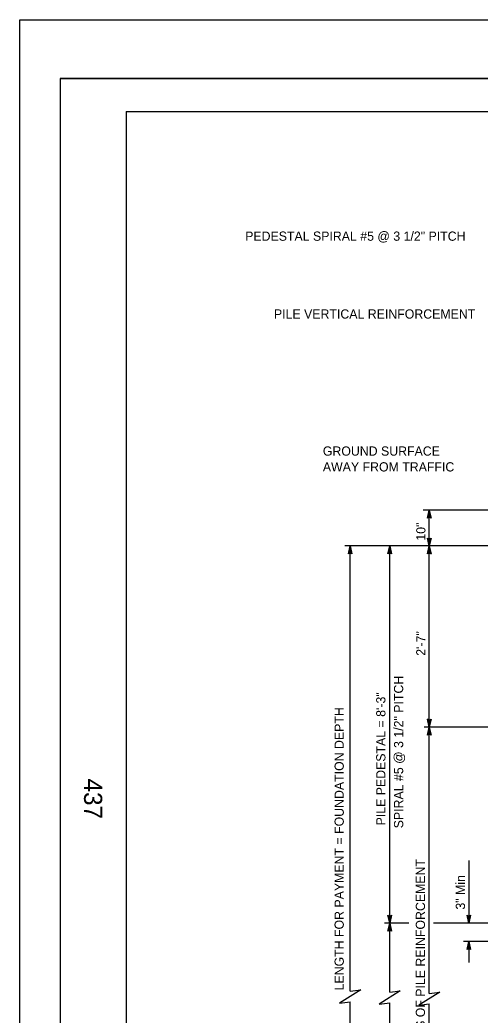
# Model space of a CAD drawing. Extents: x -894 to 866, y -476 to 714.
# Drawn here: x -894 to -545, y -42 to 714 of the extents above; entities that cross this region are included whole.
import ezdxf

# ---------------------------------------------------------------- set-up
doc = ezdxf.new("R2010")
doc.units = 0
for name, color, linetype in [('10 Sheet Format', 7, 'Continuous'), ('56 Stage 3 Anno', 7, 'Continuous'), ('57 Undefined', 7, 'Continuous')]:
    doc.layers.add(name, color=color, linetype=linetype)

msp = doc.modelspace()

# ---------------------------------------------------------------- linework, layer by layer
at = {"layer": '10 Sheet Format'}
for p, q in [((-863.46, 668.96), (836.55, 668.96)), ((-863.46, 668.96), (-863.46, -431.04)), ((-813.45, 643.96), (811.55, 643.96)), ((-813.45, 643.96), (-813.45, -406.04))]:
    msp.add_line(p, q, dxfattribs=at)
for points in [[(-894.04, 713.55), (865.96, 713.55), (865.96, -476.45), (-894.04, -476.45)], [(-863.46, -431.04), (836.55, -431.04), (836.55, 668.96), (-863.46, 668.96)]]:
    msp.add_lwpolyline(points, close=True, dxfattribs=at)
at = {"layer": '56 Stage 3 Anno'}
for p, q in [((-473.44, 341.19), (-587.68, 341.19)), ((-584.49, 335.19), (-583.15, 341.19)), ((-583.15, 314.13), (-583.15, 341.19)), ((-583.15, 341.19), (-583.15, 341.19)), ((-583.15, 341.19), (-581.83, 335.19)), ((-583.15, 335.99), (-584.49, 335.19)), ((-584.49, 335.19), (-584.49, 335.19)), ((-584.14, 335.41), (-583.16, 339.81)), ((-583.78, 335.64), (-583.16, 338.43)), ((-583.43, 335.81), (-583.16, 337.04)), ((-583.16, 338.43), (-582.53, 335.6)), ((-583.16, 337.04), (-582.89, 335.84)), ((-583.15, 339.8), (-582.18, 335.42)), ((-581.83, 335.19), (-583.15, 335.99)), ((-581.83, 335.19), (-581.83, 335.19)), ((-583.15, 314.13), (-584.48, 320.13)), ((-584.48, 320.13), (-584.48, 320.13)), ((-584.48, 320.13), (-583.15, 319.33)), ((-583.16, 315.52), (-584.13, 319.89)), ((-583.15, 316.89), (-583.78, 319.71)), ((-583.15, 318.27), (-583.42, 319.48)), ((-583.15, 319.33), (-581.82, 320.13)), ((-581.82, 320.13), (-583.15, 314.13)), ((-582.17, 319.91), (-583.15, 315.51)), ((-582.53, 319.68), (-583.15, 316.89)), ((-582.88, 319.5), (-583.15, 318.27)), ((-581.82, 320.13), (-581.82, 320.13)), ((-497.77, 314.13), (-647.26, 314.13)), ((-644.6, 308.13), (-643.26, 314.13)), ((-644.24, 308.34), (-643.26, 312.75)), ((-643.88, 308.58), (-643.26, 311.36)), ((-643.53, 308.75), (-643.26, 309.98)), ((-643.26, -24.05), (-643.26, 314.13)), ((-643.26, 314.13), (-643.26, 314.13)), ((-643.26, 314.13), (-641.93, 308.13)), ((-643.26, 311.36), (-642.63, 308.54)), ((-643.26, 309.98), (-642.99, 308.77)), ((-643.25, 312.74), (-642.29, 308.36)), ((-614.55, 308.13), (-613.21, 314.13)), ((-614.19, 308.34), (-613.21, 312.75)), ((-613.83, 308.58), (-613.21, 311.36)), ((-613.48, 308.75), (-613.21, 309.98)), ((-613.21, 27.64), (-613.21, 314.13)), ((-613.21, 314.13), (-613.21, 314.13)), ((-613.21, 314.13), (-611.88, 308.13)), ((-613.21, 311.36), (-612.58, 308.54)), ((-613.21, 309.98), (-612.94, 308.77)), ((-613.2, 312.74), (-612.23, 308.36)), ((-583.15, 314.13), (-583.15, 314.13)), ((-583.15, 176.45), (-583.15, 314.13)), ((-583.15, 314.13), (-583.15, 314.13)), ((-643.26, 308.93), (-644.6, 308.13)), ((-644.6, 308.13), (-644.6, 308.13)), ((-641.93, 308.13), (-643.26, 308.93)), ((-641.93, 308.13), (-641.93, 308.13)), ((-613.21, 308.93), (-614.55, 308.13)), ((-614.55, 308.13), (-614.55, 308.13)), ((-611.88, 308.13), (-613.21, 308.93)), ((-611.88, 308.13), (-611.88, 308.13)), ((-584.49, 308.13), (-584.49, 308.13)), ((-581.83, 308.13), (-581.83, 308.13)), ((-584.48, 182.45), (-584.48, 182.45)), ((-581.81, 182.45), (-581.81, 182.45)), ((-498.77, 176.45), (-587.16, 176.45)), ((-584.49, 170.45), (-583.15, 176.45)), ((-584.49, 170.45), (-583.15, 176.45)), ((-584.49, 170.45), (-583.15, 176.45)), ((-584.14, 170.67), (-583.16, 175.07)), ((-584.14, 170.67), (-583.16, 175.07)), ((-584.14, 170.67), (-583.16, 175.07)), ((-583.15, -25.68), (-583.15, 176.45)), ((-583.15, 176.45), (-583.15, 176.45)), ((-583.15, 176.45), (-581.83, 170.45)), ((-583.15, 176.45), (-583.15, 176.45)), ((-583.15, 176.45), (-581.83, 170.45)), ((-583.15, 176.45), (-583.15, 176.45)), ((-583.15, 176.45), (-581.83, 170.45)), ((-583.15, 176.45), (-583.15, 176.45)), ((-583.15, 175.06), (-582.18, 170.68)), ((-583.15, 175.06), (-582.18, 170.68)), ((-583.15, 175.06), (-582.18, 170.68)), ((-583.15, 171.25), (-584.49, 170.45)), ((-583.15, 171.25), (-584.49, 170.45)), ((-583.15, 171.25), (-584.49, 170.45)), ((-584.49, 170.45), (-584.49, 170.45)), ((-584.49, 170.45), (-584.49, 170.45)), ((-584.49, 170.45), (-584.49, 170.45)), ((-583.78, 170.9), (-583.16, 173.69)), ((-583.78, 170.9), (-583.16, 173.69)), ((-583.78, 170.9), (-583.16, 173.69)), ((-583.43, 171.08), (-583.16, 172.3)), ((-583.43, 171.08), (-583.16, 172.3)), ((-583.43, 171.08), (-583.16, 172.3)), ((-583.16, 173.69), (-582.53, 170.86)), ((-583.16, 173.69), (-582.53, 170.86)), ((-583.16, 173.69), (-582.53, 170.86)), ((-583.16, 172.3), (-582.89, 171.1)), ((-583.16, 172.3), (-582.89, 171.1)), ((-583.16, 172.3), (-582.89, 171.1)), ((-581.83, 170.45), (-583.15, 171.25)), ((-581.83, 170.45), (-583.15, 171.25)), ((-581.83, 170.45), (-583.15, 171.25)), ((-581.83, 170.45), (-581.83, 170.45)), ((-581.83, 170.45), (-581.83, 170.45)), ((-581.83, 170.45), (-581.83, 170.45)), ((-553.1, 75.22), (-553.1, 27.64)), ((-613.21, 27.64), (-614.54, 33.65)), ((-614.54, 33.65), (-614.54, 33.65)), ((-614.54, 33.65), (-613.21, 32.85)), ((-613.21, 29.03), (-614.18, 33.42)), ((-613.2, 30.41), (-613.83, 33.24)), ((-613.2, 31.79), (-613.47, 33)), ((-613.21, 32.85), (-611.86, 33.65)), ((-611.86, 33.65), (-613.21, 27.64)), ((-612.22, 33.43), (-613.21, 29.02)), ((-612.58, 33.2), (-613.2, 30.41)), ((-612.93, 33.02), (-613.2, 31.79)), ((-611.86, 33.65), (-611.86, 33.65)), ((-553.1, 27.64), (-554.44, 33.65)), ((-554.44, 33.65), (-554.44, 33.65)), ((-554.44, 33.65), (-553.1, 32.85)), ((-553.11, 29.03), (-554.08, 33.42)), ((-553.1, 30.41), (-553.73, 33.24)), ((-553.1, 31.79), (-553.37, 33)), ((-553.1, 32.85), (-551.76, 33.65)), ((-551.76, 33.65), (-553.1, 27.64)), ((-552.12, 33.43), (-553.1, 29.02)), ((-552.48, 33.2), (-553.1, 30.41)), ((-552.83, 33.02), (-553.1, 31.79)), ((-551.76, 33.65), (-551.76, 33.65)), ((-598.58, 27.64), (-617.21, 27.64)), ((-614.55, 21.63), (-613.21, 27.64)), ((-614.19, 21.85), (-613.21, 26.26)), ((-613.83, 22.08), (-613.21, 24.87)), ((-613.48, 22.26), (-613.21, 23.49)), ((-613.21, 27.64), (-613.21, 27.64)), ((-613.21, 27.64), (-613.21, 27.64)), ((-613.21, 27.64), (-611.87, 21.63)), ((-613.21, -24.75), (-613.21, 27.64)), ((-613.21, 24.87), (-612.58, 22.04)), ((-613.21, 23.49), (-612.94, 22.28)), ((-613.2, 26.25), (-612.23, 21.87)), ((-498.77, 27.64), (-579.91, 27.64)), ((-553.1, 27.64), (-553.1, 27.64)), ((-613.21, 22.43), (-614.55, 21.63)), ((-614.55, 21.63), (-614.55, 21.63)), ((-611.87, 21.63), (-613.21, 22.43)), ((-611.87, 21.63), (-611.87, 21.63)), ((-498.77, 13.62), (-557.11, 13.62)), ((-554.45, 7.61), (-553.1, 13.62)), ((-553.1, 8.41), (-554.45, 7.61)), ((-554.45, 7.61), (-554.45, 7.61)), ((-554.09, 7.82), (-553.1, 12.23)), ((-553.73, 8.06), (-553.11, 10.85)), ((-553.38, 8.23), (-553.11, 9.47)), ((-553.11, 10.85), (-552.48, 8.02)), ((-553.11, 9.47), (-552.84, 8.26)), ((-553.1, 13.62), (-553.1, 13.62)), ((-553.1, 13.62), (-551.77, 7.61)), ((-553.1, 13.62), (-553.1, -2.3)), ((-553.1, 12.22), (-552.13, 7.84)), ((-551.77, 7.61), (-553.1, 8.41)), ((-551.77, 7.61), (-551.77, 7.61)), ((-643.26, -156.67), (-643.26, -32.06)), ((-613.21, -156.67), (-613.21, -32.76)), ((-583.15, -156.67), (-583.15, -33.69))]:
    msp.add_line(p, q, dxfattribs=at)
for points in [[(-584.49, 308.13), (-583.15, 314.13), (-581.82, 308.13), (-582.18, 308.34), (-583.15, 312.74), (-584.14, 308.34), (-583.79, 308.55), (-583.16, 311.36), (-582.53, 308.55), (-582.89, 308.77), (-583.16, 309.98), (-583.43, 308.76), (-583.15, 308.93), (-581.82, 308.13), (-583.15, 308.93)], [(-581.81, 182.45), (-583.15, 176.45), (-584.49, 182.45), (-584.13, 182.24), (-583.16, 177.84), (-582.17, 182.24), (-582.52, 182.03), (-583.15, 179.21), (-583.78, 182.02), (-583.42, 181.81), (-583.15, 180.59), (-582.88, 181.81), (-583.15, 181.65), (-584.49, 182.45), (-583.15, 181.65)]]:
    msp.add_lwpolyline(points, close=True, dxfattribs=at)
for points in [[(-643.26, -24.05), (-635.24, -23.05), (-651.27, -33.06), (-643.26, -32.06)], [(-613.21, -24.75), (-605.19, -23.74), (-621.22, -33.76), (-613.21, -32.76)], [(-583.15, -25.68), (-575.14, -24.68), (-591.17, -34.69), (-583.15, -33.69)]]:
    msp.add_lwpolyline(points, dxfattribs=at)

# ---------------------------------------------------------------- texts
at = {"layer": '10 Sheet Format'}
msp.add_text('437', height=13.779, rotation=270, dxfattribs=at).set_placement((-845.33, 137.48))
at = {"layer": '57 Undefined'}
for s, p in [('PEDESTAL SPIRAL #5 @ 3 1/2" PITCH', (-722.98, 545.85)), ('PILE VERTICAL REINFORCEMENT', (-701.13, 486.75)), ('GROUND SURFACE', (-663.99, 382.66)), ('AWAY FROM TRAFFIC', (-663.99, 370.66))]:
    msp.add_text(s, height=7, dxfattribs=at).set_placement(p)
for s, p in [('10"', (-586.07, 318.12)), ('2\'-7"', (-586.07, 230.71)), ('SPIRAL #5 @ 3 1/2" PITCH', (-602.96, 99.71)), ('PILE PEDESTAL = 8\'-3"', (-616.46, 101.88)), ('LENGTH FOR PAYMENT = FOUNDATION DEPTH', (-648.08, -23.41)), ('LIMITS OF PILE REINFORCEMENT', (-586.4, -76.54)), ('3" Min', (-556, 37.95))]:
    msp.add_text(s, height=7, rotation=90, dxfattribs=at).set_placement(p)

doc.saveas('drawing.dxf')
